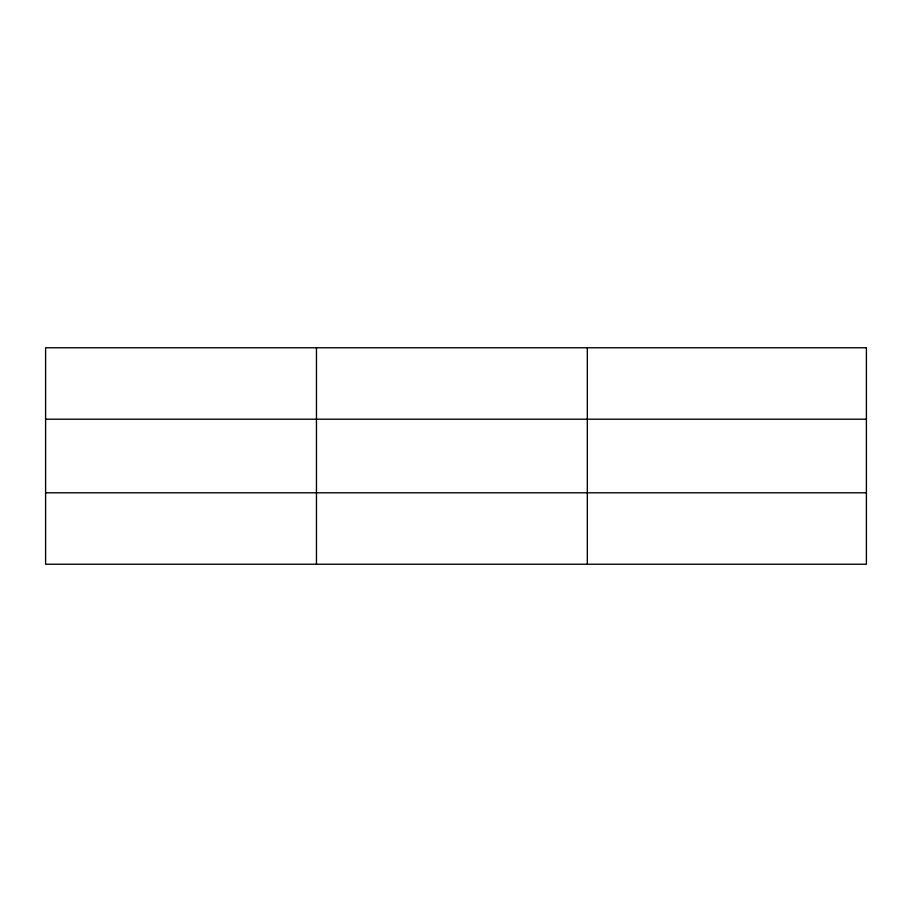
<?xml version="1.0" encoding="UTF-8"?>
<svg xmlns="http://www.w3.org/2000/svg" width="912" height="912" viewBox="0 0 912 912"><rect width="100%" height="100%" fill="white"/><g stroke="black" fill="none" stroke-linecap="round" stroke-linejoin="round"><path stroke-width="1.37" d="M316.464 564.232L316.464 347.768M587.328 564.232L587.328 347.768M45.6 419.201L866.4 419.201M45.6 492.799L866.4 492.799M866.4 347.768L866.4 564.232L45.6 564.232L45.6 347.768L866.4 347.768"/></g></svg>
